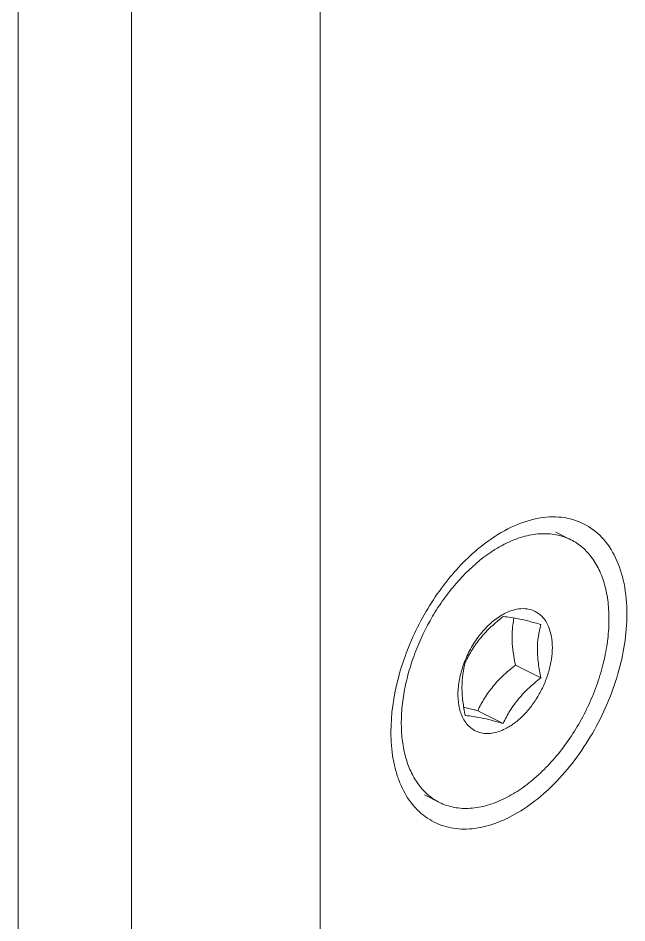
# Model space of a CAD drawing. Header units: millimetres. Extents: x 0 to 2524, y 0 to 1785.
# Drawn here: x 1672.13 to 1690.38, y 673.69 to 700.8 of the extents above; entities that cross this region are included whole.
import ezdxf

# ---------------------------------------------------------------- set-up
doc = ezdxf.new("R2010")
doc.units = ezdxf.units.MM
doc.header["$LTSCALE"] = 0.1
doc.layers.get('0').update_dxf_attribs({"lineweight": 13})

msp = doc.modelspace()

# ---------------------------------------------------------------- linework, layer by layer
for p, q in [((1672.132, 662.211), (1672.132, 801.814)), ((1681.183, 660.272), (1681.183, 800.359)), ((1675.526, 660.514), (1675.526, 800.117)), ((1688.695, 685.174), (1688.242, 685.401)), ((1687.796, 681.036), (1687.035, 681.416)), ((1686.665, 679.67), (1685.904, 680.05)), ((1684.759, 677.303), (1684.307, 677.53))]:
    msp.add_line(p, q)
for centre, radius, start, end in [((1688.788, 681.086), 4.47, 123.7583, 127.4033), ((1687.489, 681.45), 1.702, 116.6099, 120.0733), ((1688.476, 680.358), 3.183, 158.6971, 159.1186)]:
    msp.add_arc(centre, radius, start, end)
for points, knots in [([(1690.376, 682.95), (1690.376, 683.254), (1690.326, 683.833), (1690.079, 684.625), (1689.665, 685.259), (1689.096, 685.693), (1688.407, 685.889), (1687.651, 685.839), (1686.869, 685.562), (1686.376, 685.254), (1686.133, 685.071)], [0, 0, 0, 0, 0.144821, 0.274812, 0.391414, 0.499998, 0.608577, 0.72521, 0.855132, 1, 1, 1, 1]), ([(1686.727, 685.049), (1686.897, 685.134), (1687.237, 685.272), (1687.757, 685.37), (1688.175, 685.348), (1688.482, 685.268), (1688.626, 685.209), (1688.695, 685.174)], [0, 0, 0, 0, 0.279066, 0.535041, 0.772469, 0.886915, 1, 1, 1, 1]), ([(1686.133, 685.071), (1685.714, 684.757), (1684.939, 683.979), (1684.05, 682.577), (1683.462, 681.026), (1683.305, 679.938), (1683.305, 679.415)], [0, 0, 0, 0, 0.240928, 0.500006, 0.759048, 1, 1, 1, 1]), ([(1686.727, 685.049), (1686.691, 685.032), (1686.546, 684.956), (1686.406, 684.871), (1686.304, 684.802)], [0, 0, 0, 0, 0.243864, 1, 1, 1, 1]), ([(1688.695, 685.174), (1688.819, 685.112), (1689.056, 684.953), (1689.35, 684.628), (1689.58, 684.223), (1689.741, 683.751), (1689.831, 683.222), (1689.848, 682.647), (1689.793, 682.04), (1689.666, 681.415), (1689.472, 680.787), (1689.214, 680.168), (1688.898, 679.575), (1688.532, 679.02), (1688.124, 678.516), (1687.683, 678.075), (1687.22, 677.708), (1686.892, 677.511), (1686.727, 677.428)], [0, 0, 0, 0, 0.04489, 0.091461, 0.14108, 0.194626, 0.252474, 0.314561, 0.380476, 0.449545, 0.520906, 0.593569, 0.666478, 0.738564, 0.808803, 0.876258, 0.94018, 1, 1, 1, 1]), ([(1686.073, 684.637), (1685.774, 684.409), (1685.357, 684.006), (1684.877, 683.393), (1684.434, 682.711), (1684.079, 681.971), (1683.827, 681.202), (1683.694, 680.628), (1683.621, 680.066), (1683.608, 679.526), (1683.656, 679.02), (1683.764, 678.555), (1683.93, 678.142), (1684.153, 677.788), (1684.429, 677.502), (1684.646, 677.36), (1684.759, 677.303)], [0, 0, 0, 0, 0.132907, 0.20334, 0.275349, 0.42049, 0.491982, 0.56158, 0.62853, 0.692207, 0.752165, 0.808189, 0.860358, 0.909106, 0.955258, 1, 1, 1, 1]), ([(1686.727, 682.971), (1686.815, 683.015), (1686.991, 683.084), (1687.261, 683.122), (1687.514, 683.085), (1687.737, 682.973), (1687.917, 682.791), (1688.047, 682.55), (1688.125, 682.262), (1688.15, 681.937), (1688.121, 681.586), (1688.04, 681.223), (1687.909, 680.86), (1687.734, 680.512), (1687.522, 680.19), (1687.279, 679.908), (1687.016, 679.676), (1686.824, 679.555), (1686.727, 679.507)], [0, 0, 0, 0, 0.057513, 0.109649, 0.157869, 0.204666, 0.252959, 0.305217, 0.362878, 0.426312, 0.495025, 0.567905, 0.643431, 0.719848, 0.795328, 0.868118, 0.936712, 1, 1, 1, 1]), ([(1683.305, 679.415), (1683.305, 679.143), (1683.335, 678.744), (1683.449, 678.238), (1683.6, 677.792), (1683.865, 677.302), (1684.315, 676.848), (1684.872, 676.566), (1685.504, 676.474), (1686.18, 676.57), (1686.874, 676.842), (1687.562, 677.276), (1688.462, 678.07), (1689.413, 679.348), (1690.167, 681.091), (1690.376, 682.346), (1690.376, 682.95)], [0, 0, 0, 0, 0.063452, 0.093104, 0.121289, 0.173578, 0.221912, 0.268749, 0.317009, 0.369188, 0.426752, 0.490093, 0.558742, 0.706839, 0.858617, 1, 1, 1, 1]), ([(1685.511, 681.514), (1685.569, 681.665), (1685.708, 681.955), (1685.974, 682.348), (1686.281, 682.678), (1686.516, 682.852), (1686.636, 682.922)], [0, 0, 0, 0, 0.264274, 0.524832, 0.772497, 1, 1, 1, 1]), ([(1685.533, 681.504), (1685.596, 681.632), (1685.734, 681.888), (1685.993, 682.248), (1686.307, 682.577), (1686.543, 682.775), (1686.665, 682.87)], [0, 0, 0, 0, 0.238828, 0.485903, 0.740658, 1, 1, 1, 1]), ([(1686.665, 682.87), (1686.821, 682.861), (1687.082, 682.818), (1687.457, 682.729), (1687.679, 682.669), (1687.796, 682.636)], [0, 0, 0, 0, 0.405706, 0.683587, 1, 1, 1, 1]), ([(1686.991, 682.83), (1686.969, 682.723), (1686.936, 682.5), (1686.929, 682.151), (1686.964, 681.787), (1687.009, 681.541), (1687.035, 681.416)], [0, 0, 0, 0, 0.229743, 0.474013, 0.732073, 1, 1, 1, 1]), ([(1687.796, 682.636), (1687.765, 682.518), (1687.712, 682.27), (1687.685, 681.877), (1687.716, 681.461), (1687.766, 681.179), (1687.796, 681.036)], [0, 0, 0, 0, 0.226709, 0.469137, 0.72839, 1, 1, 1, 1]), ([(1685.447, 679.862), (1685.396, 679.97), (1685.323, 680.216), (1685.301, 680.619), (1685.359, 681.055), (1685.447, 681.347), (1685.502, 681.493)], [0, 0, 0, 0, 0.214292, 0.45515, 0.719428, 1, 1, 1, 1]), ([(1685.533, 679.904), (1685.503, 680.047), (1685.453, 680.329), (1685.423, 680.746), (1685.45, 681.138), (1685.502, 681.386), (1685.533, 681.504)], [0, 0, 0, 0, 0.27161, 0.530864, 0.773291, 1, 1, 1, 1]), ([(1687.035, 681.416), (1686.913, 681.321), (1686.678, 681.123), (1686.363, 680.794), (1686.104, 680.434), (1685.966, 680.179), (1685.904, 680.05)], [0, 0, 0, 0, 0.25934, 0.514098, 0.761174, 1, 1, 1, 1]), ([(1687.796, 681.036), (1687.674, 680.94), (1687.439, 680.743), (1687.124, 680.414), (1686.865, 680.054), (1686.727, 679.798), (1686.665, 679.67)], [0, 0, 0, 0, 0.259343, 0.514097, 0.761172, 1, 1, 1, 1]), ([(1685.904, 680.05), (1685.867, 680.061), (1685.728, 680.099), (1685.588, 680.136), (1685.484, 680.162)], [0, 0, 0, 0, 0.260801, 1, 1, 1, 1]), ([(1686.727, 679.507), (1686.663, 679.475), (1686.534, 679.421), (1686.338, 679.373), (1686.148, 679.363), (1685.969, 679.391), (1685.805, 679.457), (1685.66, 679.56), (1685.538, 679.696), (1685.475, 679.804), (1685.447, 679.862)], [0, 0, 0, 0, 0.143544, 0.27724, 0.402179, 0.520759, 0.636199, 0.752235, 0.872513, 1, 1, 1, 1]), ([(1686.665, 679.67), (1686.547, 679.703), (1686.326, 679.763), (1685.951, 679.852), (1685.69, 679.895), (1685.533, 679.904)], [0, 0, 0, 0, 0.316413, 0.594294, 1, 1, 1, 1]), ([(1684.759, 677.303), (1684.828, 677.269), (1684.972, 677.209), (1685.279, 677.129), (1685.697, 677.108), (1686.217, 677.206), (1686.557, 677.343), (1686.727, 677.428)], [0, 0, 0, 0, 0.113085, 0.227531, 0.464959, 0.720934, 1, 1, 1, 1])]:
    msp.add_open_spline(points, degree=3, knots=knots)

doc.saveas('drawing.dxf')
